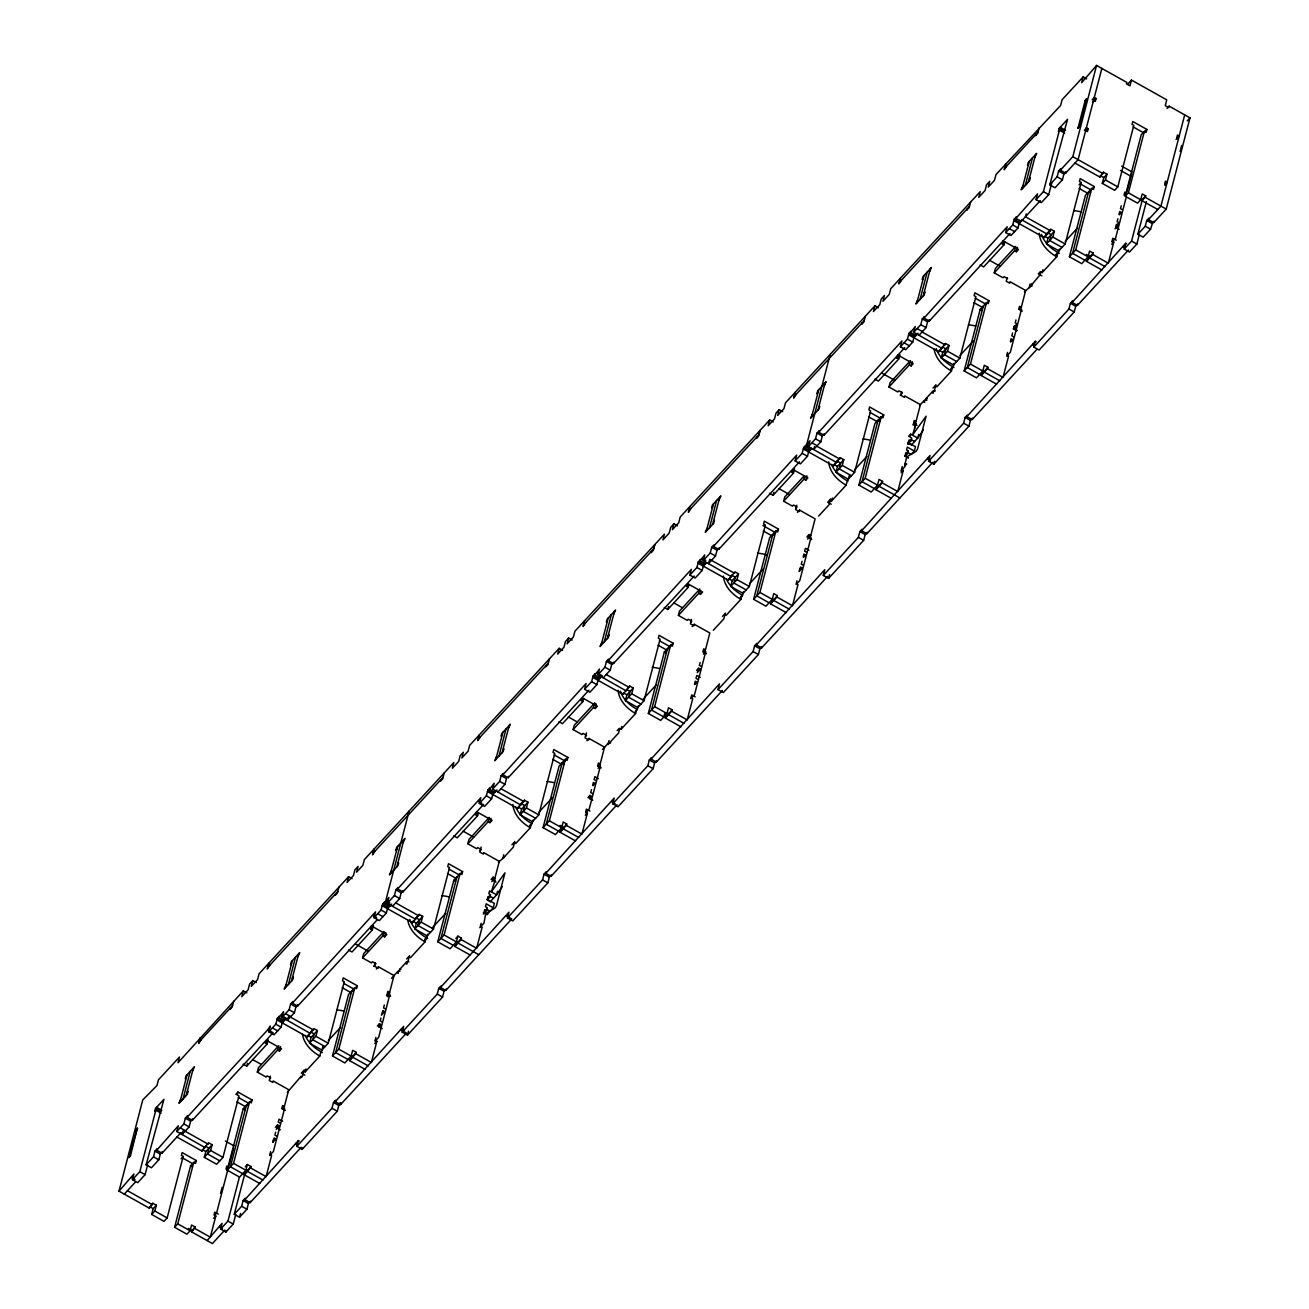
<?xml version="1.0" encoding="UTF-8"?>
<svg xmlns="http://www.w3.org/2000/svg" width="1309" height="1309" viewBox="0 0 1309 1309"><rect width="100%" height="100%" fill="white"/><g stroke="black" fill="none" stroke-linecap="round" stroke-linejoin="round"><path stroke-width="1.5" d="M128.904 1157.516L130.475 1155.798L137.38 1127.965L128.904 1157.516L130.475 1155.798M214.971 1214.867L216.558 1213.148L227.864 1169.591L226.997 1170.099M1077.961 128.184L1079.549 126.466L1086.634 98.584L1085.096 100.809L1077.961 128.184L1079.549 126.466M268.77 1031.819L275.79 1024.211L277.295 1018.435L279.406 1016.16L279.03 1017.6L284.315 1020.562L284.691 1019.122L282.58 1021.413L281.075 1027.172L274.056 1034.781L268.77 1031.819L270.276 1026.06L267.789 1029.774L273.09 1032.752L192.374 1120.291L187.089 1117.313L187.465 1115.873L185.354 1118.164L183.849 1123.924L176.83 1131.532L205.055 1147.617L205.431 1146.177L208.965 1148.14L207.46 1153.916L219.797 1160.838M192.374 1120.291L192.75 1118.851L190.639 1121.126L189.134 1126.885L182.115 1134.494L182.867 1131.614M376.992 920.047L297.65 1006.097L292.365 1003.136L292.725 1001.696L290.631 1003.987L289.125 1009.746L282.106 1017.355L310.331 1033.439L310.708 1031.983L314.242 1033.963L312.736 1039.739L325.074 1046.644M297.65 1006.097L298.027 1004.658L295.916 1006.948L294.41 1012.708L287.391 1020.316L288.144 1017.437M389.591 906.384L389.967 904.944L387.857 907.219L386.351 912.995L379.332 920.603L374.047 917.642L381.066 910.033L382.572 904.257L384.682 901.983L384.306 903.423L389.591 906.384L390.638 905.239M483.643 804.38L402.927 891.92L397.641 888.958L398.018 887.518L395.907 889.809L394.402 895.552L387.382 903.177L388.888 897.401L384.306 903.423M402.927 891.92L403.303 890.48L401.192 892.771L399.687 898.53L392.684 906.139M479.323 803.448L486.343 795.839L487.848 790.08L489.959 787.789L489.582 789.245L494.867 792.207L495.244 790.767L493.133 793.041L491.628 798.801L484.625 806.426L479.323 803.448L480.828 797.705L397.641 888.958M588.919 690.203L508.203 777.742L502.918 774.781L503.294 773.341L501.183 775.615L499.678 781.375L492.659 789L520.884 805.068L521.26 803.628L524.794 805.608L523.289 811.367L535.626 818.289M508.203 777.742L508.579 776.302M600.52 676.573L598.409 678.864L596.904 684.623L589.901 692.248L584.599 689.27L591.619 681.662L593.124 675.902L595.235 673.611L594.859 675.068L600.144 678.029M694.195 576.025L613.479 663.565L608.194 660.603L608.57 659.163L606.46 661.438L604.954 667.197L597.935 674.806L626.16 690.89M613.479 663.565L613.856 662.125L611.745 664.416L610.239 670.159L603.236 677.784M698.401 561.725L703.686 564.686L702.18 570.446L695.177 578.054L689.876 575.093L696.895 567.484L698.401 561.725L700.511 559.434L700.135 560.874L705.42 563.852M799.472 461.848L718.756 549.387L713.47 546.426L713.847 544.986L711.736 547.26L710.231 553.02L703.211 560.628L731.436 576.713L731.813 575.273L735.347 577.253L733.842 583.012L746.179 589.934M718.756 549.387L719.132 547.947L717.021 550.222L715.516 555.981L708.513 563.59L709.249 560.727M795.152 460.915L802.172 453.307L803.677 447.531L805.788 445.256L805.411 446.696L810.696 449.674L811.744 448.529L808.586 451.965L807.457 456.268L800.453 463.877L795.152 460.915L796.657 455.156L713.47 546.426M810.696 449.674L811.073 448.218L808.586 451.949L809.338 449.085M904.732 347.67L824.032 435.21L818.73 432.248L819.107 430.808L817.012 433.083L815.507 438.842L808.487 446.451L809.993 440.691L805.411 446.696M824.032 435.21L824.408 433.77L822.297 436.061L820.792 441.804L813.773 449.429L814.525 446.549M900.428 346.738L907.448 339.129L908.953 333.37L911.048 331.079L910.671 332.519L915.973 335.497L916.349 334.04L914.238 336.331L912.733 342.091L905.713 349.699L900.428 346.738L901.934 340.978L818.73 432.248M1010.008 233.493L929.308 321.032L924.007 318.071L924.383 316.631L922.289 318.905L920.783 324.665L913.764 332.273L941.989 348.358L942.365 346.918L945.9 348.898L944.394 354.657L956.732 361.579M929.308 321.032L929.685 319.592L927.574 321.867L926.068 327.626L919.049 335.235M1014.23 219.176L1019.515 222.154L1018.009 227.913L1010.99 235.522L1005.705 232.56L1012.724 224.952L1014.23 219.176L1016.324 216.901L1015.948 218.341L1021.249 221.319L1021.625 219.863M224.886 1230.035L212.434 1243.55L191.572 1231.851L195.106 1226.991L191.572 1225.011L190.083 1230.771L186.925 1234.191L174.588 1227.269L190.59 1165.812L193.748 1162.392L195.516 1163.374L196.268 1160.494L182.164 1152.591L181.411 1155.471L183.178 1156.452L167.159 1217.926L164.001 1221.346L151.664 1214.425L154.822 1211.005L156.327 1205.229L152.793 1203.266L149.259 1208.125L119.004 1191.157L142.763 1099.92L156.965 1085.554L158.454 1079.794L179.513 1056.968L178.008 1062.728L243.31 990.88L246.828 992.844M119.004 1191.157L133.943 1173.928L132.438 1179.687L137.723 1182.649L145.103 1174.648L147.606 1165.043M146.133 1164.83L153.497 1156.845L155.002 1151.086L157.096 1148.795L156.72 1150.235L162.021 1153.213L162.398 1151.773L160.287 1154.047L158.782 1159.807L151.419 1167.808L146.133 1164.83L163.936 1099.347L155.526 1108.478L154.773 1111.357L155.82 1110.228L161.105 1113.19M132.438 1179.687L139.818 1171.686L155.82 1110.228M149.259 1208.125L152.793 1203.266M187.089 1074.754L179.955 1102.129L187.334 1094.144L188.087 1091.264L187.023 1092.393M151.664 1214.425L153.169 1208.665L156.327 1205.229M183.113 1098.709L190.247 1071.335M200.146 1037.693L198.641 1043.453L201.128 1039.722M176.83 1131.532L178.335 1125.773L156.72 1150.235M193.405 1067.915L186.271 1095.273L178.908 1103.274L180.707 1099.249M230.433 1007.946L230.057 1009.386L232.151 1007.096L233.657 1001.336M174.588 1227.269L177.746 1223.85L193.748 1162.392M243.31 990.88L241.805 996.64L248.121 989.784L249.626 984.024L252.784 980.605L256.302 982.568M176.928 1137.03L201.897 1151.036L205.431 1146.177M259.787 1183.5L244.21 1174.762L250.526 1167.906L250.903 1166.466L247.368 1164.486L245.879 1170.262L239.563 1177.102L227.226 1170.181L243.229 1108.723L249.544 1101.867L251.312 1102.865L252.064 1099.969L237.96 1092.066L237.207 1094.946L238.974 1095.944L222.955 1157.401L216.639 1164.257L204.302 1157.336L205.808 1151.576L212.123 1144.721L208.589 1142.741L201.897 1151.036M252.784 980.605L251.279 986.364L257.595 979.508L259.1 973.749L348.587 876.703L352.105 878.666M204.302 1157.336L210.618 1150.48L212.123 1144.721M191.572 1231.851L195.106 1226.991M268.754 963.277L267.249 969.036L269.736 965.322M243.196 1064.184L246.73 1066.164L247.466 1063.284M226.048 1168.937L226.801 1166.057L228.568 1167.055L226.457 1169.33M220.599 1193.252L222.137 1187.361M218.325 1214.13L214.791 1212.167L214.038 1215.047L215.805 1216.028L210.307 1237.152L194.73 1228.431M229.059 1165.125L233.558 1147.846M246.387 1105.303L230.384 1166.761L242.721 1173.682M227.226 1170.181L233.542 1163.341L249.544 1101.867M269.638 1079.009L270.685 1077.88L267.167 1075.9L266.12 1077.045L257.3 1072.104L258.429 1067.768L278.784 1045.695M246.73 1066.164L267.069 1044.091L268.198 1039.771M207.149 1240.588L222.072 1223.342L220.583 1229.118L225.868 1232.08L233.231 1224.079L235.735 1214.474M285.231 987.951L292.365 960.577M288.389 984.532L295.523 957.157M279.03 1017.6L283.611 1011.595L282.106 1017.355M220.583 1229.118L227.946 1221.117L239.449 1176.938M225.868 1232.08L226.244 1230.64M291.547 981.096L298.681 953.737M282.957 1019.973L282.204 1022.853L286.409 1018.287L281.124 1015.326M244.21 1174.762L250.903 1166.466M234.262 1214.261L241.641 1206.276L243.13 1200.517L245.241 1198.226L244.865 1199.666L250.15 1202.644L250.526 1201.204L248.415 1203.478L246.926 1209.238L239.547 1217.239L234.262 1214.261L245.274 1172.013M270.39 1076.129L269.261 1080.465L272.796 1082.428L273.172 1080.989L288.733 1089.726L284.364 1106.53L282.253 1108.821M257.3 1072.104L277.655 1050.014L278.408 1047.135M247.745 1169.902L247.368 1171.342L262.945 1180.063M277.655 1050.014L279.422 1051.012L280.535 1046.693M239.547 1217.239L240.561 1213.394M335.709 893.769L335.333 895.209L337.427 892.918L338.933 887.158M273.516 1139.485L272.763 1142.364L275.921 1138.928L274.154 1137.946L273.401 1140.826M270.587 1151.642L269.834 1154.522L271.601 1155.52L266.103 1176.644L250.526 1167.906M275.659 1132.187L274.906 1135.067L276.674 1136.048M276.15 1129.372L279.308 1125.953L277.541 1124.971L276.788 1127.851L280.306 1129.831M287.309 1092.311L301.021 1076.407L301.904 1076.898M284.658 1108.281L273.401 1151.495L269.801 1155.405M348.587 876.703L347.081 882.462L353.397 875.606L354.903 869.847L358.061 866.411L356.555 872.187L362.871 865.331L364.377 859.571L453.863 762.509L452.358 768.268L458.674 761.429L460.179 755.669L463.337 752.233L461.832 757.993L468.147 751.153L469.653 745.377L559.139 648.331L562.657 650.311M276.919 1019.891L307.173 1036.859L312.818 1029.708M365.047 1069.322L349.487 1060.585L355.803 1053.729L356.179 1052.289L352.645 1050.309L351.156 1056.085L344.84 1062.924L332.486 1056.003L348.505 994.545L354.821 987.69L356.588 988.671L357.341 985.792L343.236 977.888L342.483 980.768L344.251 981.766L328.232 1043.224L321.916 1050.08L309.578 1043.158L311.084 1037.399L317.4 1030.543L313.865 1028.563L307.173 1036.859M301.021 1076.407L300.645 1077.847L302.755 1075.556L304.244 1069.797M304.882 1075.114L301.365 1073.135L303.459 1070.844L305.226 1071.842L305.979 1068.962M309.578 1043.158L315.894 1036.303L317.4 1030.543M244.865 1199.666L298.403 1140.564L299.286 1141.072M305.226 1071.842L319.789 1056.052L320.918 1051.716A36.521 25.607 14.6 0 1 305.193 1035.435M374.03 849.099L372.525 854.859L375.012 851.145M340.013 1102.702L340.896 1103.192L338.786 1105.483L337.28 1111.243L302.199 1149.302L296.898 1146.324L298.403 1140.564M322.914 1046.447L321.425 1052.207L322.309 1052.698M302.199 1149.302L302.575 1147.862M351.663 991.109L335.644 1052.583L347.998 1059.505M292.365 1003.136L375.552 911.882L374.047 917.642M332.486 1056.003L338.818 1049.164L354.821 987.69M362.577 957.91L363.706 953.59L384.061 931.517L382.932 935.837L362.577 957.91L371.396 962.868L372.443 961.722L375.961 963.702L373.556 966.304M348.472 950.007L352.006 951.987L372.361 929.914L370.594 928.915L371.347 926.036M372.361 929.914L373.474 925.594M390.507 873.774L397.641 846.399M409.128 811.024L385.353 902.277L415.608 919.245L415.984 917.805L419.518 919.785L418.013 925.545L430.35 932.466M296.898 1146.324L331.995 1108.265L333.5 1102.505L335.595 1100.231L335.235 1101.671L340.52 1104.632L406.494 1033.079M396.823 866.918L403.957 839.544M388.233 905.795L387.48 908.675L391.702 904.11M349.487 1060.585L356.179 1052.289M375.421 962.917L374.538 966.271L378.072 968.251L378.448 966.811L394.009 975.549L389.64 992.353L386.482 995.773M353.021 1055.725L352.645 1057.165L368.222 1065.886M340.52 1104.632L340.896 1103.192M382.932 935.837L384.699 936.835L385.811 932.515M440.986 779.591L440.609 781.031L442.704 778.74L444.209 772.981M375.863 1037.464L375.11 1040.344L376.877 1041.342L371.38 1062.466L355.803 1053.729M379.086 1027.041L381.197 1024.751L379.43 1023.769L378.677 1026.649L382.212 1028.629M380.935 1018.009L380.183 1020.889L381.95 1021.871M384.306 1005.034L383.553 1007.914L385.321 1008.912M407.181 962.72L406.297 962.23L399.981 969.069L397.494 972.8L398.378 973.291M382.195 905.713L412.45 922.681L419.142 914.386L422.676 916.365L421.171 922.125L414.855 928.981L427.192 935.902L433.508 929.046L449.527 867.572L447.76 866.591L448.512 863.711L462.617 871.614L461.864 874.494L460.097 873.512L453.781 880.368L437.762 941.826L450.116 948.747L456.432 941.891L457.921 936.131L461.455 938.111L461.079 939.551L454.763 946.407L470.324 955.128M414.855 928.981L416.36 923.221L422.676 916.365M406.804 964.16L406.297 962.23M412.45 922.681L419.142 914.386M405.921 963.669L408.032 961.379L409.521 955.619M418.013 925.545L419.518 919.785M335.235 1101.671L403.679 1026.387L402.174 1032.146L407.475 1035.124L442.557 997.065L444.062 991.289L446.173 989.015L445.796 990.455L440.511 987.493L440.871 986.053L438.777 988.328L437.271 994.087L402.174 1032.146M424.967 938.88L424.591 940.32L426.701 938.029L427.699 934.184M406.641 958.957L408.735 956.666L410.502 957.664L425.065 941.858L426.194 937.539A36.521 25.607 14.6 0 1 409.782 919.458M479.307 734.922L477.801 740.681L480.288 736.951M407.475 1035.124L408.473 1031.279M456.939 876.932L440.92 938.406L453.274 945.327M437.762 941.826L444.095 934.97L460.097 873.512M467.837 843.765L468.966 839.429L489.304 817.356L488.192 821.692L467.837 843.765L476.64 848.707L477.703 847.561L481.221 849.541L480.174 850.686M453.732 835.846L457.25 837.825L477.605 815.752L475.854 814.771L476.591 811.891M477.605 815.752L478.358 812.873M495.784 759.596L502.918 732.222M498.942 756.16L506.076 728.786M492.659 789L494.164 783.224L489.582 789.245M502.1 752.74L509.234 725.366M493.509 791.618L492.757 794.498L496.978 789.916M454.763 946.407L461.455 938.111M481.139 847.054L479.814 852.094L483.348 854.073L483.725 852.634L499.285 861.371L494.917 878.175L491.759 881.595M458.297 941.531L457.921 942.971L478.783 954.67M488.192 821.692L489.942 822.674L491.071 818.354M497.96 791.961L504.963 784.353L506.468 778.593L501.183 775.615M546.262 665.397L545.886 666.854L547.98 664.563L549.485 658.803M481.139 923.287L480.387 926.167L482.154 927.148L476.656 948.289L461.079 939.551M494.917 878.175L493.149 877.177L492.397 880.057L495.931 882.037M483.316 913.993L486.473 910.573L487.226 907.693L485.459 906.695L486.212 903.815L493.264 907.775L490.106 911.195L486.572 909.231M487.75 899.872L490.597 894.718L488.846 893.736L489.582 890.856L496.635 894.832L502.312 886.602M495.211 879.91L491.35 891.871L504.963 872.825L496.389 906.008L494.966 908.086L485.721 913.486L483.954 923.123L479.748 927.705M503.769 854.777L502.771 858.622L513.308 847.201L514.797 841.442M559.139 648.331L557.634 654.091L563.95 647.251L565.455 641.475L568.613 638.056L572.148 640.036M487.472 791.52L517.726 808.487L518.102 807.048L521.637 809.027L520.131 814.787L532.468 821.708L538.784 814.869L554.803 753.395L553.036 752.413L553.789 749.533L567.893 757.436L567.141 760.316L565.373 759.335L559.058 766.174L543.055 827.648L555.392 834.569L561.708 827.713L563.197 821.954L566.732 823.934L566.355 825.374L560.039 832.229L575.616 840.951M493.264 907.775L494.393 903.439L487.341 899.479L488.093 896.6L489.861 897.598M497.584 891.216L496.635 894.832L490.319 901.656M517.726 808.487L524.418 800.208L527.952 802.188L526.447 807.948L520.131 814.787M568.613 638.056L567.108 643.815L573.424 636.976L574.929 631.2L664.416 534.154L662.91 539.913L669.226 533.058L670.732 527.298L673.89 523.878L677.424 525.858M440.511 987.493L508.956 912.209L507.45 917.969L512.752 920.931L547.833 882.871L549.338 877.112L551.449 874.837L551.073 876.277L545.788 873.299L546.164 871.859L544.053 874.15L542.548 879.91L507.45 917.969M530.243 824.686L529.867 826.126L531.978 823.852L532.976 820.007M511.901 844.796L513.995 842.505L515.762 843.503L530.325 827.713L531.454 823.377A36.521 25.607 14.6 0 1 515.681 807.015M584.583 620.744L583.078 626.504L585.565 622.773M543.055 827.648L549.371 820.792L565.373 759.335M585.45 736.492L586.497 735.363L582.98 733.384L581.916 734.529L573.113 729.588L574.242 725.251L594.581 703.178L596.348 704.177L595.219 708.496L593.468 707.498L594.581 703.178M584.599 689.27L586.105 683.511L502.918 774.781M559.008 721.668L562.526 723.648L582.881 701.575L583.634 698.695M601.06 645.419L608.194 618.044M604.218 641.983L611.352 614.608M594.859 675.068L599.44 669.046L597.935 674.806M607.376 638.563L614.51 611.188M598.786 677.44L598.033 680.32L602.255 675.739L596.953 672.777M560.039 832.229L566.732 823.934M586.416 732.876L585.09 737.916L588.625 739.896L589.001 738.456L604.562 747.177L600.193 763.998L598.082 766.272M651.538 551.22L651.162 552.66L653.256 550.385L654.762 544.626L653.616 548.962L583.438 625.08M589.639 798.67L591.75 796.396L589.983 795.397L589.23 798.277L592.764 800.257M591.488 789.638L590.735 792.518L592.502 793.516M592.617 785.302L593.37 782.422L595.137 783.404L593.026 785.695M589.95 811.089L586.416 809.109L585.663 811.989L587.43 812.971L581.932 834.111L566.355 825.374M609.045 740.599L608.047 744.445L618.584 733.024L619.582 729.178M592.748 677.342L623.002 694.31L623.379 692.87L626.913 694.85L625.407 700.61L637.745 707.531L644.061 700.691L660.08 639.217L658.312 638.236L659.065 635.34L673.17 643.259L672.417 646.139L670.65 645.157L664.334 651.997L648.331 713.47L660.669 720.392L666.985 713.536L668.474 707.776L672.008 709.756L671.632 711.196L665.316 718.036L680.893 726.773M623.002 694.31L629.694 686.031L633.229 687.994L631.723 693.77L625.407 700.61M673.89 523.878L672.384 529.638L678.7 522.782L680.205 517.022L769.692 419.976L773.21 421.956M617.177 730.618L619.272 728.328L621.039 729.326L621.791 726.446M545.788 873.299L614.232 798.032L612.727 803.791L618.028 806.753L653.109 768.694L654.615 762.934L656.725 760.644L656.349 762.083L651.064 759.122L651.44 757.682L649.329 759.973L647.824 765.732L612.727 803.791M621.039 729.326L635.601 713.52L636.73 709.2A36.521 25.607 14.6 0 1 620.319 691.119M689.859 506.567L688.354 512.326L690.841 508.596M638.252 705.829L637.254 709.674L635.143 711.949M664.285 607.491L667.803 609.47L668.555 606.591M667.492 648.577L651.489 710.034L663.827 716.956L664.825 713.127M648.331 713.47L654.647 706.615L670.65 645.157M678.389 615.394L679.518 611.074L699.857 589.001L698.744 593.321L678.389 615.394L687.192 620.335L688.256 619.206L691.774 621.186L690.727 622.315M689.876 575.093L691.381 569.333L608.194 660.603M667.803 609.47L688.158 587.397L688.91 584.518M706.336 531.225L713.47 503.867M709.494 527.805L716.628 500.431M700.135 560.874L704.717 554.869L703.211 560.628M712.652 524.385L719.786 497.011M704.062 563.263L703.309 566.143L706.467 562.706M665.316 718.036L672.008 709.756M691.479 619.435L690.367 623.738L693.901 625.718L694.277 624.278L709.838 633L705.469 649.82L703.358 652.095M668.85 713.176L668.474 714.616L684.051 723.353M698.744 593.321L700.495 594.319L701.248 591.439M756.815 437.042L756.438 438.482L758.533 436.208L760.038 430.432L758.893 434.784L688.714 510.903M694.506 684.1L695.259 681.22L697.026 682.218L694.915 684.492M697.893 671.124L698.646 668.244L700.413 669.226L697.255 672.662M700.135 662.501L699.382 665.381L701.149 666.363M769.692 419.976L768.187 425.736L774.503 418.88L776.008 413.12L779.166 409.701L782.7 411.68M698.024 563.165L728.279 580.132L731.813 575.273M786.169 612.596L770.592 603.858L776.908 597.019L777.284 595.579L773.75 593.599L772.261 599.358L765.945 606.214L753.608 599.293L769.61 537.819L775.926 530.963L777.693 531.961L778.446 529.081L764.341 521.162L763.589 524.042L765.356 525.04L749.337 586.497L743.021 593.353L730.684 586.432L732.189 580.672L738.505 573.817L734.971 571.837L728.279 580.132M725.35 613.087L723.861 618.846L713.323 630.267M779.166 409.701L777.661 415.46L783.976 408.604L785.482 402.845L874.968 305.799L878.486 307.779M730.684 586.432L737 579.592L738.505 573.817M740.796 596.331L740.419 597.771L742.53 595.497L743.528 591.652M722.453 616.441L724.548 614.15L726.315 615.148L740.878 599.342L742.007 595.022A36.521 25.607 14.6 0 1 726.233 578.66M795.136 392.373L793.63 398.149L796.117 394.418M718.003 689.614L753.1 651.555L754.606 645.795L756.717 643.504L756.34 644.944L761.625 647.906L762.002 646.466L759.891 648.757L758.386 654.516L723.304 692.576L718.003 689.614L719.508 683.854L651.064 759.122M769.561 493.313L773.079 495.293L773.832 492.413M772.768 534.399L756.766 595.857L769.103 602.778M753.608 599.293L759.924 592.437L775.926 530.963M796.003 508.137L797.05 506.992L793.532 505.029L792.469 506.158L783.666 501.216L784.795 496.896L803.775 476.296M773.079 495.293L793.434 473.22L794.563 468.9M811.613 417.047L818.747 389.673M830.217 354.33L806.459 445.551L836.713 462.535L837.089 461.095L840.623 463.075L839.118 468.835L851.455 475.756M817.929 410.208L825.063 382.833M770.592 603.858L777.284 595.579M796.756 505.258L795.643 509.561L799.177 511.541L799.554 510.101L815.114 518.822L810.746 535.626L807.588 539.063M783.666 501.216L804.021 479.143L804.757 476.263M774.126 598.998L773.75 600.438L789.327 609.176M804.021 479.143L805.771 480.141L806.9 475.805M862.075 322.865L861.715 324.305L863.809 322.03L865.314 316.271M799.897 568.581L799.144 571.46L802.302 568.041L800.535 567.042L799.783 569.922M796.968 580.738L796.216 583.634L797.983 584.616L792.485 605.74L776.908 597.019M802.041 561.283L801.288 564.163L803.055 565.144M803.17 556.947L803.922 554.067L805.689 555.049L803.579 557.339M810.746 535.626L808.978 534.645L808.226 537.524L811.76 539.504M811.04 537.377L799.783 580.591L796.183 584.501M874.968 305.799L873.463 311.558L879.779 304.702L881.284 298.943L884.442 295.523L882.937 301.283L889.253 294.427L890.758 288.667L980.245 191.621L978.739 197.381L985.055 190.525L986.561 184.765L989.719 181.346L988.213 187.105L994.529 180.249L996.034 174.49L1060.585 105.522L1062.074 99.762L1083.132 76.92L1086.65 78.9M803.301 448.987L833.555 465.955L833.931 464.515L837.465 466.495L835.96 472.254L848.297 479.176L854.613 472.32L870.632 410.862L868.865 409.864L869.618 406.984L883.722 414.904L882.97 417.784L881.202 416.786L874.887 423.641L858.884 485.115L871.221 492.02L877.537 485.181L879.026 479.421L882.561 481.401L882.184 482.841L875.868 489.681L891.445 498.418M833.555 465.955L840.247 457.675L843.781 459.639L842.276 465.415L835.96 472.254M830.626 498.893L829.137 504.669L818.6 516.073M831.248 504.227L827.713 502.263L829.824 499.973L831.591 500.954L832.344 498.074M831.591 500.954L846.154 485.164L847.283 480.845A36.521 25.607 14.6 0 1 831.51 464.482M900.412 278.212L898.907 283.971L901.394 280.241M823.279 575.436L858.377 537.377L859.882 531.601L861.976 529.327L861.617 530.767L866.902 533.728L867.278 532.288L865.167 534.579L863.662 540.339L828.581 578.398L823.279 575.436L824.785 569.677L756.34 644.944M847.807 481.303L849.312 475.543M828.581 578.398L829.579 574.553M858.884 485.115L865.184 478.26L881.202 416.786M888.958 387.022L890.087 382.703L910.442 360.63L909.313 364.949L888.958 387.022L897.778 391.964L898.825 390.818L902.343 392.798L900.248 395.089M874.854 379.103L878.372 381.083L898.727 359.01L896.976 358.028L897.729 355.148M898.727 359.01L899.856 354.69M916.889 302.87L924.023 275.495M920.047 299.45L927.181 272.076M913.764 332.273L915.269 326.514L910.671 332.519M923.205 296.03L930.339 268.656M914.615 334.908L913.862 337.787L918.067 333.206M875.868 489.681L882.561 481.401M901.803 392.013L900.919 395.383L904.454 397.363L904.814 395.923L920.391 404.645L916.022 421.449L912.864 424.885M879.403 484.821L879.026 486.261L899.888 497.96M909.313 364.949L911.08 365.931L912.193 361.611M967.351 208.687L966.991 210.127L969.462 206.413L899.283 282.531M969.085 207.853L970.591 202.077M908.544 441.428L907.791 444.307L910.949 440.871L911.702 438.008L909.935 437.026L910.688 434.146L917.74 438.122L923.401 429.876M902.245 466.56L901.492 469.456L903.259 470.438L897.745 491.562L882.184 482.841M905.632 465.17L904.764 464.679L906.81 456.759L915.956 451.458L917.462 449.363L926.101 416.197L912.438 435.161L916.316 423.2L914.206 425.474M905.468 456.137L908.331 450.983L906.564 449.985L907.317 447.105L914.369 451.065L911.211 454.485L907.677 452.505M906.695 464.024L905.812 463.533L905.059 466.413L900.854 470.978M924.759 402.403L923.876 401.896L926.363 398.181L932.679 391.326L933.562 391.816M908.577 334.809L938.831 351.777L945.523 343.482L949.058 345.461L947.552 351.221L941.236 358.077L953.574 364.998L959.89 358.142L975.909 296.685L974.141 295.687L974.894 292.807L988.982 300.726L988.246 303.606L986.479 302.608L980.163 309.464L964.144 370.938L976.481 377.843L982.814 371.003L984.303 365.244L987.837 367.207L987.461 368.647L981.145 375.503L996.705 384.241M914.369 451.065L915.498 446.729L908.446 442.769L909.199 439.889L910.949 440.871M918.673 434.49L917.74 438.122L911.424 444.945M933.186 393.256L932.679 391.326M941.236 358.077L942.742 352.317L949.058 345.461M938.831 351.777L945.523 343.482M932.303 392.765L934.397 390.491L935.902 384.715M861.617 530.767L930.061 455.499L928.556 461.259L933.841 464.22L968.938 426.161L970.444 420.402L972.554 418.111L972.178 419.551L966.876 416.589L967.253 415.149L965.158 417.44L963.653 423.2L928.556 461.259M951.348 367.976L950.972 369.416L953.083 367.142L954.081 363.297M933.022 388.053L935.117 385.779L936.884 386.76L951.447 370.971L952.576 366.651A36.521 25.607 14.6 0 1 936.164 348.554M1005.688 164.018L1004.183 169.794L1006.654 166.063M933.841 464.22L934.593 461.341M983.321 306.044L967.302 367.502L979.639 374.423M964.144 370.938L970.46 364.082L986.479 302.608M994.235 272.845L995.364 268.525L1015.719 246.436L1014.59 250.772L994.235 272.845L1003.054 277.786L1004.101 276.641L1007.619 278.621M980.13 264.925L983.648 266.905L1004.003 244.832L1002.252 243.85L1003.005 240.971M1005.705 232.56L1007.21 226.801L924.007 318.071M1004.003 244.832L1004.756 241.952M1035.959 134.287L1035.583 135.727L1037.693 133.436L1039.199 127.677M1029.299 161.318L1022.165 188.692L1029.545 180.707L1030.281 177.828L1029.234 178.957M1025.323 185.273L1032.457 157.898M1035.615 154.478L1028.481 181.853L1021.118 189.838L1022.918 185.813M1019.891 220.714L1019.138 223.594L1040.36 200.572M981.145 375.503L987.837 367.207M1007.079 277.835L1006.196 281.206L1009.73 283.186L1010.09 281.73L1025.667 290.467L1021.298 307.271L1019.187 309.562M984.679 370.643L984.303 372.083L999.863 380.821M1026.207 213.874L1025.454 216.754L1050.423 230.744L1044.107 237.6L1013.853 220.632M1014.59 250.772L1016.34 251.753L1017.469 247.434M1051.716 183.096L1048.722 194.616L1041.342 202.6L1036.057 199.639L1037.562 193.879L1015.948 218.341M1049.753 184.798L1057.116 176.813L1058.621 171.037L1060.715 168.763L1060.339 170.203L1065.641 173.164L1066.017 171.724L1063.906 174.015L1062.401 179.775L1055.038 187.76L1049.753 184.798L1067.555 119.315L1059.145 128.446L1058.392 131.325L1059.439 130.18L1064.724 133.142M1036.057 199.639L1043.42 191.654L1059.439 130.18M1007.521 352.383L1006.768 355.263L1008.535 356.261L1003.021 377.385L987.461 368.647M1010.335 341.567L1011.088 338.687L1012.855 339.669L1010.744 341.96M1012.593 332.928L1011.841 335.808L1013.608 336.789M1015.964 319.952L1015.211 322.848L1016.978 323.83L1013.821 327.25M1021.593 309.022L1010.335 352.236L1006.719 356.146M1083.132 76.92L1081.627 82.68L1096.566 65.45L1126.836 82.418L1126.46 83.858L1129.978 85.838L1131.483 80.078L1166.744 99.844L1165.239 105.604L1168.757 107.583L1169.133 106.144L1189.996 117.843L1166.237 209.08L1153.769 222.595L1148.484 219.634L1148.86 218.194L1146.749 220.468L1145.26 226.228L1137.881 234.229L1143.166 237.191L1150.546 229.206L1152.574 222.874M1030.15 283.889L1029.152 287.718L1040.05 274.857L1040.802 271.977M1044.107 237.6L1044.484 236.16L1048.018 238.14L1046.513 243.899L1058.85 250.821L1065.166 243.965L1081.169 182.507L1079.418 181.509L1080.17 178.629L1094.259 186.549L1093.522 189.429L1091.755 188.431L1085.439 195.286L1069.42 256.744L1081.758 263.665L1088.074 256.826L1089.579 251.05L1093.113 253.03L1092.737 254.47L1086.421 261.325L1101.982 270.063M1050.423 230.744L1050.8 229.304L1054.334 231.284L1052.829 237.044L1046.513 243.899M1041.817 275.855L1038.299 273.876L1040.393 271.601L1042.16 272.583L1042.913 269.703M1060.339 170.203L1072.807 156.687L1096.566 65.45M1101.851 68.412L1078.092 159.649L1065.641 173.164M1084.408 130.442L1086.405 127.726L1088.172 128.707L1087.419 131.587L1085.652 130.605M1092.181 99.746L1094.291 97.471L1096.058 98.453L1095.306 101.333L1093.539 100.351M966.876 416.589L1035.337 341.305L1036.221 341.813M1042.16 272.583L1056.723 256.793L1057.852 252.473A36.521 25.607 14.6 0 1 1041.44 234.376M1033.832 347.081L1068.929 309.022L1070.435 303.246L1072.529 300.972L1072.153 302.412L1077.454 305.373L1077.814 303.933L1075.72 306.224L1074.214 311.984L1039.117 350.043L1033.832 347.081L1035.337 341.305M1056.248 255.239L1058.359 252.948L1059.357 249.119M1069.42 256.744L1075.736 249.904L1091.755 188.431M1074.934 163.085L1099.904 177.091L1103.438 172.215L1106.972 174.195L1105.467 179.955L1102.309 183.391L1114.646 190.312L1117.804 186.876L1133.807 125.419L1132.056 124.42L1132.809 121.541L1146.897 129.444L1146.16 132.34L1144.393 131.342L1141.235 134.778L1125.216 196.235L1137.554 203.157L1140.712 199.737L1142.217 193.961L1145.751 195.941L1142.217 200.817L1157.778 209.538M1099.904 177.091L1103.438 172.215M1102.309 183.391L1103.814 177.615L1106.972 174.195M1086.421 261.325L1093.113 253.03M1117.87 218.75L1117.117 221.63L1118.884 222.612L1116.773 224.903M1118.999 214.414L1119.751 211.534L1121.502 212.516L1119.408 214.807M1121.24 205.775L1120.488 208.655L1122.255 209.653M1124.055 194.992L1124.807 192.112L1126.558 193.094L1124.464 195.385M1116.315 240.185L1112.797 238.205L1112.045 241.085L1113.812 242.083L1108.298 263.207L1092.737 254.47M1127.049 191.229L1131.696 173.41M1125.216 196.235L1128.374 192.816L1144.393 131.342M1072.153 302.412L1125.691 243.31L1126.574 243.801M1139.354 234.442L1136.85 244.047L1129.487 252.032L1124.202 249.07L1125.691 243.31M1124.202 249.07L1131.565 241.085L1142.577 198.821M1137.881 234.229L1146.389 201.57M1153.769 222.595L1154.145 221.156M1184.71 114.881L1160.936 206.118L1148.484 219.634M1180.113 151.419L1181.651 145.528M1164.863 185.371L1167.203 182.115L1165.435 181.117L1164.683 183.996L1166.45 184.994M199.017 1042.013L232.527 1005.656M267.625 967.596L337.804 891.478M372.901 853.419L443.064 777.317M478.161 739.258L548.34 663.139M793.99 396.725L864.185 320.59M1004.559 168.354L1038.07 131.996M136.038 1130.142L137.609 1128.423M1085.096 100.809L1086.666 99.091M186.336 1077.634L185.289 1078.78L186.042 1075.9L194.452 1066.77L192.652 1070.795M291.612 963.457L290.565 964.602L291.318 961.722L299.728 952.592L297.928 956.617M396.889 849.279L395.842 850.425L396.594 847.545L405.021 838.398L403.205 842.423M502.165 735.102L501.118 736.247L501.871 733.367L510.297 724.221L508.481 728.246M607.441 620.924L606.394 622.07L607.147 619.173L615.574 610.043L613.757 614.068M712.718 506.747L711.671 507.876L712.423 504.996L720.85 495.866L719.034 499.891M817.994 392.553L816.947 393.698L817.7 390.818L826.11 381.688L824.31 385.713M923.27 278.392L922.223 279.521L922.976 276.641L931.386 267.511L929.586 271.536M1028.547 164.198L1027.5 165.343L1028.252 162.463L1036.663 153.333L1034.863 157.358M1092.9 101.889L1096.058 98.453M285.984 985.072L284.184 989.097L292.611 979.966L293.363 977.07L292.3 978.216M391.26 870.894L389.46 874.919L397.887 865.773L398.64 862.893L397.576 864.038M496.536 756.717L494.737 760.725L503.163 751.595L503.916 748.715L502.852 749.861M601.813 642.523L600.013 646.548L608.44 637.418L609.192 634.538L608.129 635.683M707.089 528.345L705.289 532.37L713.716 523.24L714.469 520.36L713.405 521.506M812.365 414.168L810.566 418.193L818.992 409.062L819.729 406.183L818.681 407.328M917.642 299.99L915.842 304.015L924.269 294.885L925.005 292.005L923.958 293.151M1128.325 83.498L1131.483 80.078M1086.061 130.998L1088.172 128.707M187.089 1117.313L267.789 1029.774M124.29 1194.119L135.367 1182.109M162.021 1153.213L181.133 1132.465M370.594 928.915L372.689 926.641L386.793 934.544L384.699 936.835M475.854 814.771L477.949 812.48L492.053 820.383L489.942 822.674M896.976 358.028L899.07 355.737L913.175 363.657L911.08 365.931M1002.252 243.85L1004.347 241.56L1018.451 249.463L1016.34 251.753M235.849 1094.357L237.96 1092.066M573.113 729.588L593.468 707.498M279.422 1051.012L281.517 1048.722L267.412 1040.819L265.318 1043.109L267.069 1044.091M595.219 708.496L597.329 706.206L583.225 698.302L581.131 700.577L582.881 701.575M700.495 594.319L702.606 592.028L688.501 584.125L686.407 586.399L688.158 587.397M805.771 480.141L807.882 477.85L793.778 469.947L791.667 472.222L793.434 473.22M181.067 1158.743L183.178 1156.452M1079.074 184.782L1081.169 182.507M519.166 805.919L524.418 800.208M627.6 688.305L629.694 686.031M834.995 463.37L840.247 457.675M1045.531 235.015L1050.8 229.304M196.268 1160.494L193.11 1163.914L182.524 1157.99M252.064 1099.969L245.748 1106.825L236.929 1101.883M352.072 991.502L357.341 985.792M462.617 871.614L459.459 875.034L448.872 869.111M567.893 757.436L561.577 764.292L552.758 759.351M673.17 643.259L666.854 650.115L658.034 645.157M778.446 529.081L772.13 535.921L763.311 530.979M878.454 420.598L883.722 414.904M988.982 300.726L985.824 304.146L975.254 298.207M1094.259 186.549L1087.943 193.388L1079.14 188.447M1146.897 129.444L1143.739 132.88L1133.169 126.94M1167.023 108.434L1169.133 106.144M521.637 809.027L527.952 802.188M626.913 694.85L633.229 687.994M837.465 466.495L843.781 459.639M1048.018 238.14L1054.334 231.284M376.337 969.102L378.448 966.811M586.89 740.73L589.001 738.456M692.166 626.553L694.277 624.278M797.443 512.375L799.554 510.101M328.314 1040.59L340.471 1027.418M432.248 927.885L445.747 913.24M538.883 812.234L552.365 797.59M642.801 699.513L656.3 684.885M749.419 583.879L762.918 569.235M854.695 469.686L866.853 456.514M959.972 355.508L973.471 340.88M1065.248 241.331L1077.405 228.159M1055.201 255.337L1057.852 252.473M391.489 978.281L397.871 971.36L399.981 971.245M498.451 862.271L504.57 856.855M602.467 749.468L608.407 743.021M919.572 405.545L924.252 400.456L926.363 400.341M1024.423 291.825L1031.099 285.951M1187.23 120.853L1189.996 117.843M491.039 879.468L493.149 877.177M806.868 536.935L808.978 534.645M1176.038 139.441L1179.196 136.005L1177.446 135.023L1176.693 137.903L1178.46 138.885M387.529 996.705L389.935 994.087L378.677 1037.317L375.078 1041.228M598.082 768.334L600.487 765.732L589.23 808.946L585.63 812.873M703.358 654.156L705.764 651.555L694.506 694.768L690.907 698.679M1126.116 197.724L1115.612 238.058L1111.995 241.969M908.577 436.421L910.688 434.146M275.43 1127.245L277.541 1124.971M696.535 670.535L698.646 668.244M487.439 898.154L489.55 895.863M1014.131 328.984L1016.226 326.694L1014.475 325.712L1013.722 328.592L1017.24 330.572M245.274 1166.777L247.368 1164.486M455.827 938.422L457.921 936.131M377.319 1026.043L379.43 1023.769M587.888 797.688L589.983 795.397M906.221 453.258L908.331 450.983M1114.973 228.928L1118.131 225.492L1116.364 224.51L1115.612 227.39L1119.146 229.37M1142.593 199.377L1145.751 195.941M489.042 912.34L486.948 914.631L483.414 912.651M904.764 464.679L905.812 463.533M213.694 1218.319L215.805 1216.028M374.767 1043.617L376.877 1041.342M585.319 815.262L587.43 812.971M901.148 472.729L903.259 470.438M1111.701 244.358L1113.812 242.083M250.15 1202.644L301.217 1147.257M445.796 990.455L511.77 918.902L506.485 915.924M551.073 876.277L617.046 804.724M656.349 762.083L722.323 690.547M761.625 647.906L827.599 576.353M866.902 533.728L932.875 462.175M972.178 419.551L1036.777 349.487M1077.454 305.373L1128.505 250.003M608.75 742.776L610.665 743.005M1060.192 127.3L1065.477 130.262M1059.145 128.446L1064.43 131.407M1121.649 166.128L1132.072 171.97M1120.52 170.448L1130.943 176.29M1072.807 156.687L1103.062 173.655M1145.375 197.381L1166.237 209.08M1100.28 175.651L1103.814 177.615M1105.467 179.955L1117.804 186.876M1128.374 192.816L1140.712 199.737M1058.621 171.037L1063.906 174.015M1146.749 220.468L1152.035 223.446M1080.53 184.029L1091.101 189.969M1090.364 192.848L1088.597 191.867L1072.578 253.324L1084.916 260.246M1057.116 176.813L1062.401 179.775M1145.26 226.228L1150.546 229.206M1043.42 191.654L1048.722 194.616M1131.565 241.085L1136.85 244.047M1123.597 245.585L1124.48 246.092M1123.22 247.025L1124.104 247.532M1086.421 254.486L1089.955 256.466L1089.579 257.906L1105.14 266.627M1022.296 220.174L1047.265 234.18L1047.642 232.74L1051.176 234.704L1049.671 240.48L1062.008 247.401M1052.829 237.044L1065.166 243.965M1075.736 249.904L1088.074 256.826M1012.724 224.952L1018.009 227.913M1058.359 252.948L1059.226 253.455M1009.321 228.633L1014.606 231.611M1070.435 303.246L1075.72 306.224M989.44 260.246L1000.011 266.169M1031.639 284.004L1032.523 284.495M1031.263 285.444L1032.146 285.935M1068.929 309.022L1074.214 311.984M1021.298 307.271L1019.531 306.29L1018.778 309.169L1022.296 311.149M973.863 302.624L982.666 307.566M980.163 309.464L981.93 310.446M1013.182 328.788L1016.7 330.768M1033.226 343.596L1034.11 344.087M1032.85 345.036L1033.734 345.527M922.289 318.905L927.574 321.867M920.783 324.665L926.068 327.626M917.167 328.592L922.452 331.553M921.961 331.93L945.147 344.922M947.552 351.221L959.89 358.142M970.46 364.082L982.814 371.003M908.953 333.37L914.238 336.331M939.207 350.337L942.742 352.317M907.448 339.129L912.733 342.091M953.083 367.142L953.95 367.633M904.044 342.811L909.33 345.789M934.397 390.491L935.281 390.982M965.158 417.44L970.444 420.402M882.397 373.425L894.734 380.346M926.363 398.181L927.247 398.672M925.987 399.621L926.87 400.112M963.653 423.2L968.938 426.161M916.022 421.449L914.255 420.467L913.502 423.347L917.02 425.327M914.516 427.225L915.4 427.716M869.978 412.4L880.564 418.324M879.812 421.203L878.044 420.222L862.026 481.679L874.379 488.601M911.064 439.546L914.582 441.509M868.587 416.802L877.406 421.743M907.906 442.966L911.424 444.978M927.95 457.774L928.834 458.265M927.574 459.214L930.519 460.866M907.579 453.863L905.812 452.865L905.059 455.745L908.577 457.757M904.519 455.925L908.053 457.905M817.012 433.083L822.297 436.061M815.507 438.842L820.792 441.804M811.891 442.769L817.176 445.731M816.685 446.107L839.871 459.115M842.276 465.415L854.613 472.32M865.184 478.26L877.537 485.181M803.677 447.531L808.962 450.509M802.172 453.307L807.457 456.268M859.882 531.601L865.167 534.579M778.888 488.601L789.458 494.524M858.377 537.377L863.662 540.339M808.946 550.287L805.411 548.324L804.659 551.204L806.426 552.185M762.951 525.58L775.288 532.501M711.736 547.26L717.021 550.222M710.231 553.02L715.516 555.981M709.625 559.287L734.594 573.293M702.229 558.599L705.764 560.579M737 579.592L749.337 586.497M759.924 592.437L772.261 599.358M728.655 578.693L732.189 580.672M696.895 567.484L702.18 570.446M754.606 645.795L759.891 648.757M673.611 602.778L682.414 607.72M753.1 651.555L758.386 654.516M705.469 649.82L703.702 648.822L702.949 651.702L706.484 653.682M659.425 640.755L670.012 646.679M664.334 651.997L666.101 652.995M700.282 677.44L696.764 675.46L696.012 678.34L697.779 679.338M695.226 696.895L691.692 694.932L690.939 697.812L692.706 698.793L687.209 719.917L671.632 711.196M606.46 661.438L611.745 664.416M604.954 667.197L610.239 670.159M606.132 674.462L629.318 687.47M626.536 689.45L630.071 691.43L628.565 697.19L640.903 704.111M631.723 693.77L644.061 700.691M654.647 706.615L666.985 713.536M593.124 675.902L598.409 678.864M591.619 681.662L596.904 684.623M649.329 759.973L654.615 762.934M568.335 716.956L577.138 721.897M647.824 765.732L653.109 768.694M600.193 763.998L598.426 763L597.673 765.88L601.207 767.859M598.393 778.659L594.859 776.679L594.122 779.559L595.873 780.54M554.149 754.933L564.735 760.856M563.983 763.736L562.216 762.754L546.213 824.228L558.55 831.133M611.761 801.746L615.279 803.726M499.678 781.375L504.963 784.353M500.856 788.64L524.042 801.648M560.039 825.374L563.574 827.353L563.197 828.793L578.774 837.531M526.447 807.948L538.784 814.869M549.371 820.792L561.708 827.713M487.848 790.08L493.133 793.041M486.343 795.839L491.628 798.801M478.341 801.419L481.876 803.399M544.053 874.15L549.338 877.112M463.059 831.133L473.629 837.073M542.548 879.91L547.833 882.871M489.959 896.256L493.477 898.236M447.482 873.528L456.301 878.47M453.781 880.368L455.548 881.35M486.801 899.692L490.319 901.688M486.473 910.573L484.706 909.591L483.954 912.471L487.488 914.435M395.907 889.809L401.192 892.771M394.402 895.552L399.687 898.53M395.58 902.817L418.765 915.825M386.4 901.132L389.935 903.112M421.171 922.125L433.508 929.046M444.095 934.97L456.432 941.891M382.572 904.257L387.857 907.219M412.826 921.241L416.36 923.221M381.066 910.033L386.351 912.995M426.701 938.029L427.585 938.52M377.663 913.715L382.948 916.676M373.065 915.596L376.599 917.576M408.032 961.379L408.899 961.87M438.777 988.328L444.062 991.289M356.015 944.329L368.353 951.25M399.981 969.069L400.865 969.576M437.271 994.087L442.557 997.065M389.64 992.353L387.873 991.371L387.12 994.251L390.655 996.231M343.596 983.288L354.183 989.228M342.205 987.706L351.025 992.647M401.568 1028.678L404.514 1030.314M401.192 1030.118L405.61 1032.588M290.631 1003.987L295.916 1006.948M289.125 1009.746L294.41 1012.708M285.509 1013.673L290.794 1016.635M288.52 1016.013L313.489 1030.003M315.894 1036.303L328.232 1043.224M338.818 1049.164L351.156 1056.085M277.295 1018.435L282.58 1021.413M307.55 1035.419L311.084 1037.399M275.79 1024.211L281.075 1027.172M272.387 1027.892L277.672 1030.854M333.5 1102.505L338.786 1105.483M252.506 1059.505L261.309 1064.446M331.995 1108.265L337.28 1111.243M284.364 1106.53L282.597 1105.549L281.844 1108.428L285.378 1110.408M282.564 1121.191L279.03 1119.211L278.277 1122.091L280.044 1123.089M238.32 1097.466L248.906 1103.405M243.229 1108.723L244.996 1109.705M296.292 1142.855L297.176 1143.346M295.932 1144.295L296.799 1144.786M185.354 1118.164L190.639 1121.126M225.41 1141.072L234.066 1145.915M156.573 1107.349L161.858 1110.31M183.849 1123.924L189.134 1126.885M155.526 1108.478L160.811 1111.456M180.233 1127.851L185.518 1130.812M183.244 1130.191L208.213 1144.181M210.618 1150.48L222.955 1157.401M233.542 1163.341L245.879 1170.262M202.273 1149.597L205.808 1151.576M190.59 1165.812L192.358 1166.794M155.002 1151.086L160.287 1154.047M243.13 1200.517L248.415 1203.478M153.497 1156.845L158.782 1159.807M241.641 1206.276L246.926 1209.238M139.818 1171.686L145.103 1174.648M227.946 1221.117L233.231 1224.079M219.977 1225.633L220.861 1226.124M131.456 1177.642L134.991 1179.622M219.601 1227.073L222.53 1228.726M127.448 1190.699L152.417 1204.705M149.635 1206.685L153.169 1208.665M188.414 1228.431L191.948 1230.411M154.822 1211.005L167.159 1217.926M177.746 1223.85L190.083 1230.771M846.154 485.164A36.521 25.607 14.6 0 1 828.695 461.897M862.762 438.957A36.521 25.607 14.6 0 1 869.798 440.102M740.878 599.342A36.521 25.607 14.6 0 1 723.419 576.075M757.486 553.134A36.521 25.607 14.6 0 1 766.829 554.885M635.601 713.52A36.521 25.607 14.6 0 1 618.143 690.268M652.209 667.312A36.521 25.607 14.6 0 1 659.245 668.457M530.325 827.713A36.521 25.607 14.6 0 1 512.866 804.446M546.933 781.506A36.521 25.607 14.6 0 1 553.969 782.651M425.065 941.858A36.521 25.607 14.6 0 1 407.77 920.145M442.033 895.7A36.521 25.607 14.6 0 1 449.265 896.943M319.789 1056.052A36.521 25.607 14.6 0 1 302.494 1034.323M336.757 1009.877A36.521 25.607 14.6 0 1 343.989 1011.121M951.447 370.971A36.521 25.607 14.6 0 1 934.151 349.241M968.415 324.796A36.521 25.607 14.6 0 1 975.647 326.039M1056.723 256.793A36.521 25.607 14.6 0 1 1039.248 233.264M1073.691 210.618A36.521 25.607 14.6 0 1 1080.923 211.862M382.817 1010.777L381.41 1015.195L384.568 1011.775L382.817 1010.777"/></g></svg>
